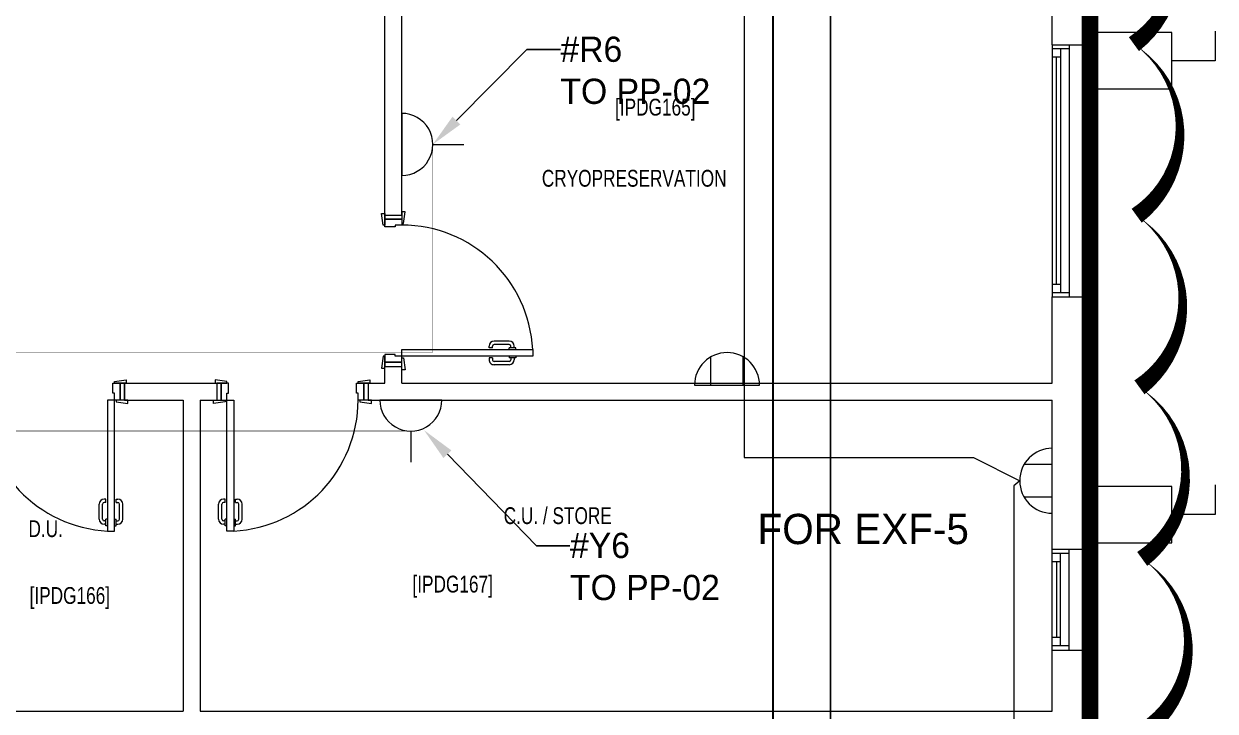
# Model space of a CAD drawing. Header units: metres. Extents: x 75097 to 220695, y -1557923 to -1361206.
# Drawn here: x 168915 to 176003, y -1423281 to -1419194 of the extents above; entities that cross this region are included whole.
import ezdxf
from ezdxf import colors
from ezdxf.entities.mleader import LeaderData, LeaderLine
from ezdxf.math import Vec2, Vec3

# ---------------------------------------------------------------- set-up
doc = ezdxf.new("R2010")
doc.units = ezdxf.units.M
doc.linetypes.add('DASHED2', pattern=[0.375, 0.25, -0.125])
doc.layers.get('0').update_dxf_attribs({"lineweight": 0})
for name, color, linetype, lineweight in [('A-100 - Copy$0$72_EGR_BASE_TEXT', 8, 'Continuous', 0), ('A-100 - Copy$0$Aluminum', 8, 'Continuous', 0), ('A-100 - Copy$0$Proj', 8, 'Continuous', 0), ('A-100 - Copy$0$Walls', 8, 'Continuous', 0), ('A-100 - Copy$0$Wooden Joinery', 8, 'Continuous', 0), ('E-LG', 245, 'Continuous', 30)]:
    doc.layers.add(name, color=color, linetype=linetype, lineweight=lineweight)
doc.layers.add('A-100 - Copy$0$axes', color=8, linetype='Continuous')
doc.layers.add('PD-VENT', color=8, linetype='Continuous')
for name, color, linetype, lineweight, true_color in [('E-POWR', 7, 'Continuous', 9, 0x4e7e3e), ('E-POWR-IDEN _1-100_', 7, 'Continuous', 9, 0x4e7e3e), ('EXF', 7, 'Continuous', 0, 0x4e7e3e), ('REV 01', 7, 'Continuous', 0, 0xe41b4d)]:
    doc.layers.add(name, color=color, linetype=linetype, lineweight=lineweight, true_color=true_color)
doc.styles.add('A-100 - Copy$0$X3G_ENTITY_2587EA', font='swisscl.ttf', dxfattribs={"height": 200})
doc.styles.add('Optima_5', font='', dxfattribs={"height": 3.001645})
doc.styles.get("Standard").update_dxf_attribs({"font": 'GOTHIC.TTF'})
doc.styles.get('Optima_5').set_extended_font_data('Optima')

# ---------------------------------------------------------------- blocks, each defined once
blk = doc.blocks.new('NORMAL SOCKET')
at = {"layer": 'E-POWR'}
for p, q in [((0, 308), (0, 615)), ((-308, 0), (308, 0))]:
    blk.add_line(p, q, dxfattribs=at)
blk.add_ellipse((0, 0), major_axis=(33, 306), ratio=1, start_param=4.81904, end_param=7.960633, dxfattribs=at)
blk = doc.blocks.new('WALL OUTLET')
at = {"layer": 'E-POWR', "extrusion": (9.94399e-05, 4.90741e-07, 1)}
blk.add_line((-193.4, 0, 0), (193.4, 0, 0), dxfattribs=at)
blk.add_line((-193.4, 0, 0), (193.4, 0, 0), dxfattribs=at)
at = {"layer": 'E-POWR', "extrusion": (9.94399e-05, 4.90741e-07, 1), "elevation": 0}
for points in [[(-96.7, 0), (-96.7, 167.5)], [(96.7, 0), (96.7, 167.5)]]:
    blk.add_lwpolyline(points, dxfattribs=at)
at = {"layer": 'E-POWR', "extrusion": (9.94399e-05, 4.90741e-07, 1)}
blk.add_arc((0, 0, 0), 193.4, 359.99626, 179.99626, dxfattribs=at)
blk = doc.blocks.new('GI-041_dwg__U120-3902841-GI-041')
at = {"layer": 'E-POWR', "flags": 128}
blk.add_lwpolyline([(-0.1145, 0), (0.1145, 0), (0.1145, 0.1572), (-0.1145, 0.1572)], close=True, dxfattribs=at)
blk.add_lwpolyline([(0.2354, 0.1613), (0.2354, 0.0786), (0.1145, 0.0786)], dxfattribs=at)
blk = doc.blocks.new('A-100 - Copy$0$A$C72370EFE')
at = {"layer": 'A-100 - Copy$0$Wooden Joinery'}
for p, q in [((-0.05, -0.07), (-0.05, -0.16)), ((-0.03, -0.07), (-0.03, -0.16)), ((-0.01, -0.04), (-0.02, -0.04)), ((-0.01, -0.06), (-0.02, -0.06)), ((-0.01, -0.03), (-0.01, -0.07)), ((0, -0.03), (-0.01, -0.03)), ((0, -0.07), (-0.01, -0.07)), ((0.04, -0.03), (0.05, -0.03)), ((0.04, -0.07), (0.05, -0.07)), ((0.05, -0.03), (0.05, -0.07)), ((0.05, -0.04), (0.06, -0.04)), ((0.05, -0.06), (0.06, -0.06)), ((0.07, -0.07), (0.07, -0.16)), ((0.09, -0.07), (0.09, -0.16)), ((-0.01, -0.17), (-0.02, -0.17)), ((-0.01, -0.19), (-0.02, -0.19)), ((-0.01, -0.17), (-0.01, -0.19)), ((0.05, -0.17), (0.06, -0.17)), ((0.05, -0.17), (0.05, -0.19)), ((0.05, -0.19), (0.06, -0.19))]:
    blk.add_line(p, q, dxfattribs=at)
for centre, radius, start, end in [((-0.02, -0.07), 0.03, 90, 180), ((-0.02, -0.07), 0.01, 90, 180), ((0.06, -0.07), 0.03, 0, 90), ((0.06, -0.07), 0.01, 0, 90), ((-0.02, -0.16), 0.03, 180, 270), ((-0.02, -0.16), 0.01, 180, 270), ((0.06, -0.16), 0.01, 270, 0), ((0.06, -0.16), 0.03, 270, 0)]:
    blk.add_arc(centre, radius, start, end, dxfattribs=at)
blk = doc.blocks.new('A-100 - Copy')
at = {"layer": 'A-100 - Copy$0$Aluminum'}
for p, q in [((175033.3, -1419317.7, 0), (175033.3, -1420817.7, 0)), ((175133.3, -1419342.7, 0), (175033.3, -1419342.7, 0)), ((175083.3, -1419342.7, 0), (175083.3, -1420792.7, 0)), ((175133.3, -1419317.7, 0), (175133.3, -1420817.7, 0)), ((175083.3, -1419392.7, 0), (175033.3, -1419392.7, 0)), ((175058.3, -1420742.7, 0), (175058.3, -1419392.7, 0)), ((175083.3, -1420742.7, 0), (175033.3, -1420742.7, 0)), ((175133.3, -1420792.7, 0), (175033.3, -1420792.7, 0)), ((175033.3, -1422917.7, 0), (175033.3, -1422317.7, 0)), ((175133.3, -1422917.7, 0), (175133.3, -1422317.7, 0)), ((175133.3, -1422342.7, 0), (175033.3, -1422342.7, 0)), ((175083.3, -1422392.7, 0), (175033.3, -1422392.7, 0)), ((175058.3, -1422392.7, 0), (175058.3, -1422842.7, 0)), ((175083.3, -1422892.7, 0), (175083.3, -1422342.7, 0)), ((175083.3, -1422842.7, 0), (175033.3, -1422842.7, 0)), ((175133.3, -1422892.7, 0), (175033.3, -1422892.7, 0))]:
    blk.add_line(p, q, dxfattribs=at)
at = {"layer": 'A-100 - Copy$0$axes'}
blk.add_line((173713.3, -1477303.3, 0), (173713.3, -1391762.7, 0), dxfattribs=at)
at = {"layer": 'A-100 - Copy$0$Proj'}
for p, q in [((175258.3, -1420817.7, 0), (175258.3, -1419317.7, 0)), ((175258.3, -1422317.7, 0), (175258.3, -1422917.7, 0))]:
    blk.add_line(p, q, dxfattribs=at)
at = {"layer": 'A-100 - Copy$0$Walls'}
for p, q in [((175258.3, -1419317.7, 0), (175258.3, -1418087.7, 0)), ((171063.4, -1420330.6, 0), (171063.4, -1418522.7, 0)), ((171163.4, -1420330.6, 0), (171163.4, -1418522.7, 0)), ((175033.3, -1419317.7, 0), (175033.3, -1418572.7, 0)), ((175033.3, -1419317.7, 0), (175258.3, -1419317.7, 0)), ((171063.4, -1420330.6, 0), (171163.4, -1420330.6, 0)), ((175033.3, -1421330.6, 0), (175033.3, -1420817.7, 0)), ((175033.3, -1420817.7, 0), (175258.3, -1420817.7, 0)), ((175258.3, -1422317.7, 0), (175258.3, -1420817.7, 0)), ((171063.4, -1421230.6, 0), (171163.4, -1421230.6, 0)), ((171063.4, -1421330.6, 0), (171063.4, -1421230.6, 0)), ((171163.4, -1421330.6, 0), (171163.4, -1421230.6, 0)), ((169513.4, -1421330.6, 0), (170063.4, -1421330.6, 0)), ((169513.4, -1421430.6, 0), (169513.4, -1421330.6, 0)), ((170063.4, -1421330.6, 0), (170063.4, -1421430.6, 0)), ((170963.4, -1421330.6, 0), (171063.4, -1421330.6, 0)), ((170963.4, -1421330.6, 0), (170963.4, -1421430.6, 0)), ((171163.4, -1421330.6, 0), (175033.3, -1421330.6, 0)), ((169513.4, -1421430.6, 0), (169863.4, -1421430.6, 0)), ((169863.4, -1421430.6, 0), (169863.4, -1423280.6, 0)), ((169963.4, -1421430.6, 0), (170063.4, -1421430.6, 0)), ((169963.4, -1421430.6, 0), (169963.4, -1423280.6, 0)), ((170963.4, -1421430.6, 0), (175033.3, -1421430.6, 0)), ((175033.3, -1422317.7, 0), (175033.3, -1421430.6, 0)), ((175033.3, -1422317.7, 0), (175258.3, -1422317.7, 0)), ((175033.3, -1423280.6, 0), (175033.3, -1422917.7, 0)), ((175033.3, -1422917.7, 0), (175258.3, -1422917.7, 0)), ((175258.3, -1423817.7, 0), (175258.3, -1422917.7, 0)), ((168262.2, -1423280.6, 0), (169863.4, -1423280.6, 0)), ((169963.4, -1423280.6, 0), (175033.3, -1423280.6, 0))]:
    blk.add_line(p, q, dxfattribs=at)
at = {"layer": 'A-100 - Copy$0$Wooden Joinery'}
for p, q in [((169443.4, -1421390.6, 0), (169443.4, -1421330.6, 0)), ((169443.4, -1421330.6, 0), (169488.4, -1421330.6, 0)), ((169453.4, -1421320.6, 0), (169523.4, -1421310.6, 0)), ((169453.4, -1421330.6, 0), (169453.4, -1421320.6, 0)), ((169523.4, -1421330.6, 0), (169453.4, -1421330.6, 0)), ((169488.4, -1421330.6, 0), (169488.4, -1421430.6, 0)), ((169488.4, -1421430.6, 0), (169488.4, -1421330.6, 0)), ((169488.4, -1421330.6, 0), (169513.4, -1421330.6, 0)), ((169513.4, -1421330.6, 0), (169513.4, -1421430.6, 0)), ((169523.4, -1421310.6, 0), (169523.4, -1421330.6, 0)), ((170123.4, -1421320.6, 0), (170053.4, -1421310.6, 0)), ((170053.4, -1421310.6, 0), (170053.4, -1421330.6, 0)), ((170053.4, -1421330.6, 0), (170123.4, -1421330.6, 0)), ((170088.4, -1421330.6, 0), (170063.4, -1421330.6, 0)), ((170063.4, -1421330.6, 0), (170063.4, -1421430.6, 0)), ((170133.4, -1421330.6, 0), (170088.4, -1421330.6, 0)), ((170088.4, -1421330.6, 0), (170088.4, -1421430.6, 0)), ((170088.4, -1421430.6, 0), (170088.4, -1421330.6, 0)), ((170123.4, -1421330.6, 0), (170123.4, -1421320.6, 0)), ((170133.4, -1421390.6, 0), (170133.4, -1421330.6, 0)), ((170893.4, -1421390.6, 0), (170893.4, -1421330.6, 0)), ((170893.4, -1421330.6, 0), (170938.4, -1421330.6, 0)), ((170903.4, -1421320.6, 0), (170973.4, -1421310.6, 0)), ((170903.4, -1421330.6, 0), (170903.4, -1421320.6, 0)), ((170973.4, -1421330.6, 0), (170903.4, -1421330.6, 0)), ((170938.4, -1421330.6, 0), (170938.4, -1421430.6, 0)), ((170938.4, -1421430.6, 0), (170938.4, -1421330.6, 0)), ((170938.4, -1421330.6, 0), (170963.4, -1421330.6, 0)), ((170963.4, -1421330.6, 0), (170963.4, -1421430.6, 0)), ((170973.4, -1421310.6, 0), (170973.4, -1421330.6, 0)), ((169453.4, -1421390.6, 0), (169443.4, -1421390.6, 0)), ((169453.4, -1421430.6, 0), (169453.4, -1421390.6, 0)), ((170123.4, -1421430.6, 0), (170123.4, -1421390.6, 0)), ((170123.4, -1421390.6, 0), (170133.4, -1421390.6, 0)), ((170903.4, -1421390.6, 0), (170893.4, -1421390.6, 0)), ((170903.4, -1421430.6, 0), (170903.4, -1421390.6, 0)), ((169413.4, -1421430.6, 0), (169413.4, -1422209.6, 0)), ((169453.4, -1421430.6, 0), (169413.4, -1421430.6, 0)), ((169453.4, -1422209.6, 0), (169453.4, -1421430.6, 0)), ((169488.4, -1421430.6, 0), (169453.4, -1421430.6, 0)), ((169463.4, -1421430.6, 0), (169463.4, -1421440.6, 0)), ((169533.4, -1421430.6, 0), (169463.4, -1421430.6, 0)), ((169463.4, -1421440.6, 0), (169533.4, -1421450.6, 0)), ((169513.4, -1421430.6, 0), (169488.4, -1421430.6, 0)), ((169533.4, -1421450.6, 0), (169533.4, -1421430.6, 0)), ((170043.4, -1421450.6, 0), (170043.4, -1421430.6, 0)), ((170043.4, -1421430.6, 0), (170113.4, -1421430.6, 0)), ((170113.4, -1421440.6, 0), (170043.4, -1421450.6, 0)), ((170063.4, -1421430.6, 0), (170088.4, -1421430.6, 0)), ((170088.4, -1421430.6, 0), (170123.4, -1421430.6, 0)), ((170113.4, -1421430.6, 0), (170113.4, -1421440.6, 0)), ((170123.4, -1422209.6, 0), (170123.4, -1421430.6, 0)), ((170123.4, -1421430.6, 0), (170163.4, -1421430.6, 0)), ((170163.4, -1421430.6, 0), (170163.4, -1422209.6, 0)), ((170938.4, -1421430.6, 0), (170903.4, -1421430.6, 0)), ((170913.4, -1421430.6, 0), (170913.4, -1421440.6, 0)), ((170983.4, -1421430.6, 0), (170913.4, -1421430.6, 0)), ((170913.4, -1421440.6, 0), (170983.4, -1421450.6, 0)), ((170963.4, -1421430.6, 0), (170938.4, -1421430.6, 0)), ((170983.4, -1421450.6, 0), (170983.4, -1421430.6, 0)), ((169363.4, -1422139.6, 0), (169363.4, -1422049.6, 0)), ((169383.4, -1422139.6, 0), (169383.4, -1422049.6, 0)), ((169403.4, -1422019.6, 0), (169393.4, -1422019.6, 0)), ((169403.4, -1422039.6, 0), (169393.4, -1422039.6, 0)), ((169403.4, -1422039.6, 0), (169403.4, -1422019.6, 0)), ((169463.4, -1422019.6, 0), (169473.4, -1422019.6, 0)), ((169463.4, -1422039.6, 0), (169463.4, -1422019.6, 0)), ((169463.4, -1422039.6, 0), (169473.4, -1422039.6, 0)), ((169483.4, -1422139.6, 0), (169483.4, -1422049.6, 0)), ((169503.4, -1422139.6, 0), (169503.4, -1422049.6, 0)), ((170073.4, -1422139.6, 0), (170073.4, -1422049.6, 0)), ((170093.4, -1422139.6, 0), (170093.4, -1422049.6, 0)), ((170113.4, -1422019.6, 0), (170103.4, -1422019.6, 0)), ((170113.4, -1422039.6, 0), (170103.4, -1422039.6, 0)), ((170113.4, -1422039.6, 0), (170113.4, -1422019.6, 0)), ((170173.4, -1422019.6, 0), (170183.4, -1422019.6, 0)), ((170173.4, -1422039.6, 0), (170173.4, -1422019.6, 0)), ((170173.4, -1422039.6, 0), (170183.4, -1422039.6, 0)), ((170193.4, -1422139.6, 0), (170193.4, -1422049.6, 0)), ((170213.4, -1422139.6, 0), (170213.4, -1422049.6, 0)), ((169403.4, -1422149.6, 0), (169393.4, -1422149.6, 0)), ((169403.4, -1422169.6, 0), (169393.4, -1422169.6, 0)), ((169403.4, -1422179.6, 0), (169403.4, -1422139.6, 0)), ((169413.4, -1422139.6, 0), (169403.4, -1422139.6, 0)), ((169413.4, -1422179.6, 0), (169403.4, -1422179.6, 0)), ((169453.4, -1422139.6, 0), (169463.4, -1422139.6, 0)), ((169453.4, -1422179.6, 0), (169463.4, -1422179.6, 0)), ((169463.4, -1422179.6, 0), (169463.4, -1422139.6, 0)), ((169463.4, -1422149.6, 0), (169473.4, -1422149.6, 0)), ((169463.4, -1422169.6, 0), (169473.4, -1422169.6, 0)), ((170113.4, -1422149.6, 0), (170103.4, -1422149.6, 0)), ((170113.4, -1422169.6, 0), (170103.4, -1422169.6, 0)), ((170113.4, -1422179.6, 0), (170113.4, -1422139.6, 0)), ((170123.4, -1422139.6, 0), (170113.4, -1422139.6, 0)), ((170123.4, -1422179.6, 0), (170113.4, -1422179.6, 0)), ((170163.4, -1422139.6, 0), (170173.4, -1422139.6, 0)), ((170163.4, -1422179.6, 0), (170173.4, -1422179.6, 0)), ((170173.4, -1422179.6, 0), (170173.4, -1422139.6, 0)), ((170173.4, -1422149.6, 0), (170183.4, -1422149.6, 0)), ((170173.4, -1422169.6, 0), (170183.4, -1422169.6, 0)), ((169413.4, -1422209.6, 0), (169453.4, -1422209.6, 0)), ((170163.4, -1422209.6, 0), (170123.4, -1422209.6, 0))]:
    blk.add_line(p, q, dxfattribs=at)
at = {"layer": 'A-100 - Copy$0$Wooden Joinery', "elevation": 0}
for points in [[(171063.4, -1420390.6), (171053.4, -1420390.6), (171043.4, -1420320.6), (171063.4, -1420320.6)], [(171163.4, -1420380.6), (171173.4, -1420380.6), (171183.4, -1420310.6), (171163.4, -1420310.6)], [(171163.4, -1421130.6), (171942.4, -1421130.6), (171942.4, -1421170.6), (171163.4, -1421170.6)], [(171063.4, -1421170.6), (171053.4, -1421170.6), (171043.4, -1421240.6), (171063.4, -1421240.6)], [(171163.4, -1421180.6), (171173.4, -1421180.6), (171183.4, -1421250.6), (171163.4, -1421250.6)]]:
    blk.add_lwpolyline(points, close=True, dxfattribs=at)
for points in [[(171163.4, -1420355.6), (171063.4, -1420355.6), (171063.4, -1420330.6), (171163.4, -1420330.6), (171163.4, -1420355.6)], [(171163.4, -1420355.6), (171163.4, -1420390.6), (171123.4, -1420390.6), (171123.4, -1420400.6), (171063.4, -1420400.6), (171063.4, -1420355.6), (171163.4, -1420355.6)], [(171163.4, -1421205.6), (171163.4, -1421170.6), (171123.4, -1421170.6), (171123.4, -1421160.6), (171063.4, -1421160.6), (171063.4, -1421205.6), (171163.4, -1421205.6)], [(171163.4, -1421205.6), (171063.4, -1421205.6), (171063.4, -1421230.6), (171163.4, -1421230.6), (171163.4, -1421205.6)]]:
    blk.add_lwpolyline(points, dxfattribs=at)
at = {"layer": 'A-100 - Copy$0$Wooden Joinery'}
for centre, radius, start, end in [((171163.4, -1421170.6, 0), 780, 2.9397, 90), ((169453.4, -1421430.6, 0), 780, 180, 267.0603), ((170123.4, -1421430.6, 0), 780, 272.9397, 0), ((169393.4, -1422049.6, 0), 30, 90, 180), ((169393.4, -1422049.6, 0), 10, 90, 180), ((169473.4, -1422049.6, 0), 30, 0, 90), ((169473.4, -1422049.6, 0), 10, 0, 90), ((170103.4, -1422049.6, 0), 30, 90, 180), ((170103.4, -1422049.6, 0), 10, 90, 180), ((170183.4, -1422049.6, 0), 30, 0, 90), ((170183.4, -1422049.6, 0), 10, 0, 90), ((169393.4, -1422139.6, 0), 30, 180, 270), ((169393.4, -1422139.6, 0), 10, 180, 270), ((169473.4, -1422139.6, 0), 10, 270, 0), ((169473.4, -1422139.6, 0), 30, 270, 0), ((170103.4, -1422139.6, 0), 30, 180, 270), ((170103.4, -1422139.6, 0), 10, 180, 270), ((170183.4, -1422139.6, 0), 10, 270, 0), ((170183.4, -1422139.6, 0), 30, 270, 0)]:
    blk.add_arc(centre, radius, start, end, dxfattribs=at)
at = {"layer": 'A-100 - Copy$0$Wooden Joinery', "xscale": 999.9999999998856, "yscale": 999.9999999998856, "zscale": 999.9999999998856, "rotation": 270}
blk.add_blockref('A-100 - Copy$0$A$C72370EFE', (171872.4, -1421130.6, 0), dxfattribs=at)
at = {"layer": 'A-100 - Copy$0$72_EGR_BASE_TEXT', "char_height": 100, "attachment_point": 2, "style": 'A-100 - Copy$0$X3G_ENTITY_2587EA'}
for s, insert in [('[IPDG165]', (172671.6, -1419639)), ('CRYOPRESERVATION', (172546.2, -1420062)), ('\\pxi-3,l4,t4;C.U.^I/ STORE', (172041.3, -1422068.2)), ('D.U.', (169044.7, -1422145.6)), ('[IPDG167]', (171466.2, -1422475.2)), ('[IPDG166]', (169188.4, -1422542.9))]:
    blk.add_mtext(s, dxfattribs=dict(at, insert=insert))

msp = doc.modelspace()

# ---------------------------------------------------------------- linework, layer by layer
at = {"layer": 'E-LG', "color": 1}
msp.add_lwpolyline([(167298.6, -1445828), (167298.6, -1427992.5), (162293.9, -1427992.5), (162140.8, -1427847.7), (162256.4, -1427725.4), (163407, -1427725.4), (163503.9, -1427618.9), (163605.4, -1427732.2), (167672.2, -1427732.2), (167672.2, -1424590.5), (168445.6, -1424180.6), (168629.6, -1424450), (173372.2, -1424450), (173372.2, -1417539.6), (174490.1, -1417539.6), (174594.1, -1417487.6), (174493.6, -1417437.8), (172996.7, -1417437.8), (172996.7, -1413950.7), (172882.2, -1413890.9), (172996.7, -1413847), (172996.7, -1412914.2), (172882.2, -1412870.9)], dxfattribs=at)
at = {"layer": 'E-POWR', "color": 240, "linetype": 'DASHED2', "ltscale": 500, "true_color": 0xf10e52, "const_width": 100, "elevation": 2.4}
msp.add_lwpolyline([(115298.3, -1413281.4), (159313.3, -1413281.4), (159393.3, -1448612.7), (173978.3, -1448457.7), (173978.3, -1433902.7), (175258.3, -1433902.7), (175258.3, -1404237.7), (173964.3, -1404237.7), (173978.3, -1396822.7), (166814.4, -1396822.7), (166814.4, -1395572.7), (144628.7, -1395572.7), (144628.7, -1391327.7), (116969, -1391327.7), (116997.3, -1391802.7)], dxfattribs=at)
at = {"layer": 'E-POWR', "const_width": 3, "elevation": 0}
for points in [[(174804.1, -1417697.6), (174804.1, -1418232.8), (173058.6, -1418238.1), (169786.2, -1418238.1), (169785.8, -1417114.6), (169785.8, -1416612.8), (167685.8, -1416612.8), (167685.8, -1421141.2), (168347.2, -1421146), (171348, -1421146), (171348, -1419910.5)], [(172365.6, -1426253.2), (168449.1, -1426253.2), (168449.1, -1423873.6), (162140.9, -1423873.6), (162140.9, -1421615.2), (166251.3, -1421615.2), (166251.3, -1423007.3), (166826.9, -1423007.3), (166826.9, -1421615.2), (171217.5, -1421615.2)]]:
    msp.add_lwpolyline(points, dxfattribs=at)
at = {"layer": 'EXF', "color": 85}
msp.add_lwpolyline([(161785, -1395991.1), (161904.6, -1396128.5), (165976.8, -1396128.5), (165976.8, -1397607.5), (172947.6, -1397607.5), (173101.3, -1397241.1), (173200, -1397607.5), (173200, -1421773.1), (174564.6, -1421773.1), (174839.8, -1421910.7), (174805.1, -1421939.9), (174803.5, -1426913.3), (173771.1, -1426913.3), (173753.9, -1426896.1), (173737, -1426913), (164536.3, -1426913.3), (164536.3, -1420424.4)], dxfattribs=at)

# ---------------------------------------------------------------- block references
at = {"color": 85, "xscale": 2127.341102341351, "yscale": 2127.341102341351, "zscale": 2127.341102341351}
for p in [(175501.9, -1419579.8, 0), (175501.9, -1422278.8, 0)]:
    msp.add_blockref('GI-041_dwg__U120-3902841-GI-041', p, dxfattribs=at)
at = {"layer": 'E-POWR', "color": 85, "xscale": 0.6, "yscale": 0.6, "zscale": 0.6}
for p, rotation in [((171163.4, -1419910.5, 0), 270), ((171217.5, -1421430.6, 0), 180)]:
    msp.add_blockref('NORMAL SOCKET', p, dxfattribs=dict(at, rotation=rotation))
at = {"layer": 'PD-VENT', "color": 85}
for p, rotation in [((173098.4, -1421341.7, 0), 359.9880762746535), ((175033.3, -1421910.8, -2.4), 89.98807627465342)]:
    msp.add_blockref('WALL OUTLET', p, dxfattribs=dict(at, rotation=rotation))

# ---------------------------------------------------------------- texts
at = {"layer": 'E-POWR-IDEN _1-100_', "insert": (173279.7, -1422107.3, 0), "char_height": 180.1, "width": 1627.594, "attachment_point": 1, "rotation": 360, "line_spacing_factor": 1.047943, "style": 'Optima_5'}
msp.add_mtext('FOR EXF-5', dxfattribs=at)

# ---------------------------------------------------------------- leaders
at = {"layer": 'E-POWR'}
ml = msp.add_multileader_mtext('Standard', dxfattribs=at)
ml.set_content('#R6\\PTO PP-02', color=256)
ml.set_leader_properties()
ml.build(insert=Vec2(0, 0))
ml.multileader.update_dxf_attribs({"text_right_attachment_type": 6, "dogleg_length": 200, "arrow_head_size": 200})
ctx = ml.context
ctx.base_point, ctx.char_height, ctx.arrow_head_size, ctx.landing_gap_size, ctx.plane_origin = Vec3(172107, -1419346.5, 0), 150, 200, 0.09, Vec3(172746.1, -1420430, 0)
ctx.right_attachment = 6
notes = []
notes.append((ctx, [(0, (1, 1, 0), (171907, -1419346.5, 0), (1, 0), 200, [(0, [(171348, -1419910.5, 0)], 0, [])])]))
ctx.mtext.insert, ctx.mtext.flow_direction = Vec3(172107.1, -1419269.6, 0), 5
ml = msp.add_multileader_mtext('Standard', dxfattribs=at)
ml.set_content('#Y6\\PTO PP-02', color=256)
ml.set_leader_properties()
ml.build(insert=Vec2(0, 0))
ml.multileader.update_dxf_attribs({"text_right_attachment_type": 6, "dogleg_length": 200, "arrow_head_size": 200})
ctx = ml.context
ctx.base_point, ctx.char_height, ctx.arrow_head_size, ctx.landing_gap_size, ctx.plane_origin = Vec3(172164.1, -1422297.1, 0), 150, 200, 0.09, Vec3(172693.7, -1422129.1, 0)
ctx.right_attachment = 6
notes.append((ctx, [(0, (1, 1, 0), (171964.1, -1422297.1, 0), (1, 0), 200, [(0, [(171295.6, -1421609.6, 0)], 0, [])])]))
ctx.mtext.insert, ctx.mtext.flow_direction = Vec3(172164.2, -1422220.2, 0), 5
for ctx, leaders in notes:
    for number, flags, end, landing, length, lines in leaders:
        leader = LeaderData()
        leader.index, (leader.has_last_leader_line, leader.has_dogleg_vector, leader.attachment_direction) = number, flags
        leader.last_leader_point, leader.dogleg_vector, leader.dogleg_length = Vec3(end), Vec3(landing), length
        for number, points, colour, breaks in lines:
            line = LeaderLine()
            line.index, line.vertices, line.color, line.breaks = number, Vec3.list(points), colors.encode_raw_color(colour), breaks
            leader.lines.append(line)
        ctx.leaders.append(leader)

# ---------------------------------------------------------------- next in the draw order: block references
msp.add_blockref('A-100 - Copy', (0, 0))

# ---------------------------------------------------------------- next in the draw order: linework, layer by layer
at = {"layer": 'REV 01', "color": 3, "elevation": 0}
msp.add_lwpolyline([(168826.7, -1411439.6, 0, 102.1, -0.520567), (169847, -1411464, 0, 102.1, -0.520567), (170867.3, -1411488.3, 0, 102.1, -0.520567), (171887.7, -1411512.7, 0, 102.1, -0.520567), (172908, -1411537.1, 0, 102.1, -0.520567), (173928.3, -1411561.5, 0, 102.1, -0.520567), (174948.6, -1411585.9, 0, 102.1, -0.520567), (175403.8, -1412171, 0, 102.1, -0.520567), (175420.3, -1413191.5, 0, 102.1, -0.520567), (175436.8, -1414212, 0, 102.1, -0.520567), (175453.3, -1415232.4, 0, 102.1, -0.520567), (175469.8, -1416252.9, 0, 102.1, -0.520567), (175486.2, -1417273.4, 0, 102.1, -0.520567), (175502.7, -1418293.9, 0, 102.1, -0.520567), (175519.2, -1419314.3, 0, 102.1, -0.520567), (175535.7, -1420334.8, 0, 102.1, -0.520567), (175552.2, -1421355.3, 0, 102.1, -0.520567), (175568.7, -1422375.7, 0, 102.1, -0.520567), (175585.1, -1423396.2, 0, 102.1, -0.520567)], format="xyseb", dxfattribs=at)

doc.saveas('drawing.dxf')
